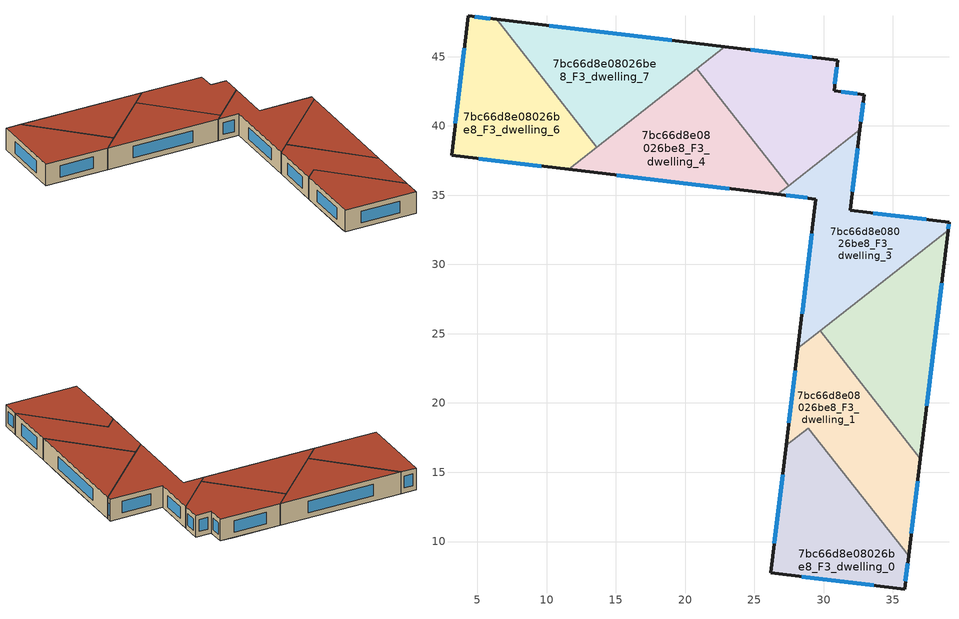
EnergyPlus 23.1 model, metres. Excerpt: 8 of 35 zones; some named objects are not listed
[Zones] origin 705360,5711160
7bc66d8e08026be8_F3_dwelling_0
 floor to 7bc66d8e08026be8_F2_dwelling_7 (EU_floor_Construction): 32.58,13.5 36.13,8.97 35.84,6.57 26.18,7.74 26.28,8.55 z9
 floor to 7bc66d8e08026be8_F2_dwelling_8 (EU_floor_Construction): 28.89,18.19 32.58,13.5 26.28,8.55 27.29,16.94 z9
 wall outside (EU_wall_Construction): 27.29,16.94 26.18,7.74 35.84,6.57 36.13,8.97 z9:12
 wall to 7bc66d8e08026be8_F3_dwelling_1 (EU_wall_Construction): 36.13,8.97 28.89,18.19 27.29,16.94 z9:12
 window (EU_Window_Construction): 35.91,7.13 36.06,8.42 / 28.42,7.47 33.6,6.84 / 27.04,14.81 26.44,9.87 z9.69:11.31
 roof outside (EU_roof_Construction): 35.84,6.57 36.13,8.97 28.89,18.19 27.29,16.94 26.18,7.74 z12
7bc66d8e08026be8_F3_dwelling_1
 floor to 7bc66d8e08026be8_F2_dwelling_8 (EU_floor_Construction): 29.74,25.21 36.98,15.99 36.42,11.36 33.92,14.55 32.58,13.5 28.89,18.19 27.29,16.94 28.14,23.95 z9
 floor to 7bc66d8e08026be8_F2_dwelling_7 (EU_floor_Construction): 33.92,14.55 36.42,11.36 36.13,8.97 32.58,13.5 z9
 wall outside (EU_wall_Construction): 36.13,8.97 36.98,15.99 / 28.14,23.95 27.29,16.94 z9:12
 wall to 7bc66d8e08026be8_F3_dwelling_2 (EU_wall_Construction): 36.98,15.99 29.74,25.21 z9:12
 wall to 7bc66d8e08026be8_F3_dwelling_3 (EU_wall_Construction): 29.74,25.21 28.14,23.95 z9:12
 window (EU_Window_Construction): 36.33,10.6 36.78,14.37 / 27.95,22.33 27.49,18.56 z9.69:11.31
 roof outside (EU_roof_Construction): 36.13,8.97 36.98,15.99 29.74,25.21 28.14,23.95 27.29,16.94 28.89,18.19 z12
7bc66d8e08026be8_F3_dwelling_2
 floor to 7bc66d8e08026be8_F2_dwelling_8 (EU_floor_Construction): 32.29,27.21 37.53,20.53 36.98,15.99 29.74,25.21 z9
 floor adiabatic (EU_floor_Construction): 38.97,32.46 37.53,20.53 32.29,27.21 z9
 wall outside (EU_wall_Construction): 36.98,15.99 38.97,32.46 z9:12
 wall to 7bc66d8e08026be8_F3_dwelling_3 (EU_wall_Construction): 38.97,32.46 29.74,25.21 z9:12
 window (EU_Window_Construction): 37.44,19.8 38.51,28.65 z9.69:11.31
 roof outside (EU_roof_Construction): 36.98,15.99 38.97,32.46 29.74,25.21 z12
7bc66d8e08026be8_F3_dwelling_3
 floor to 7bc66d8e08026be8_F2_dwelling_1 (EU_floor_Construction): 39.05,33.05 38.99,32.55 32.24,27.26 29.04,31.34 29.06,31.51 29.13,32.11 31.96,34.33 31.91,33.91 z9
 floor to 7bc66d8e08026be8_F2_dwelling_0 (EU_floor_Construction): 38.99,32.55 38.97,32.46 32.29,27.21 32.24,27.26 z9
 floor to 7bc66d8e08026be8_F2_dwelling_2 (EU_floor_Construction): 32.62,39.73 31.96,34.33 29.13,32.11 29.45,34.72 26.67,35.05 z9
 floor to 7bc66d8e08026be8_F2_dwelling_8 (EU_floor_Construction): 29.04,31.34 32.29,27.21 28.14,23.95 z9
 wall outside (EU_wall_Construction): 38.97,32.46 39.05,33.05 31.91,33.91 32.62,39.73 / 26.67,35.05 29.45,34.72 28.14,23.95 z9:12
 wall to 7bc66d8e08026be8_F3_dwelling_5 (EU_wall_Construction): 32.62,39.73 27.48,35.69 z9:12
 wall to 7bc66d8e08026be8_F3_dwelling_4 (EU_wall_Construction): 27.48,35.69 26.67,35.05 z9:12
 window (EU_Window_Construction): 37.39,33.25 33.56,33.71 / 38.99,32.59 39.03,32.91 / 29.14,32.23 28.44,26.45 / 27.31,34.98 28.8,34.8 / 32.07,35.25 32.45,38.38 z9.69:11.31
 roof outside (EU_roof_Construction): 38.97,32.46 39.05,33.05 31.91,33.91 32.62,39.73 26.67,35.05 29.45,34.72 28.14,23.95 z12
7bc66d8e08026be8_F3_dwelling_4
 floor to 7bc66d8e08026be8_F2_dwelling_3 (EU_floor_Construction): 23.66,40.55 26.17,37.36 25.02,36.46 22.52,39.65 z9
 floor to 7bc66d8e08026be8_F2_dwelling_5 (EU_floor_Construction): 19.7,43.23 26.07,35.13 16.9,36.22 14.56,39.2 z9
 floor to 7bc66d8e08026be8_F2_dwelling_2 (EU_floor_Construction): 26.17,37.36 27.48,35.69 26.67,35.05 26.07,35.13 25.02,36.46 z9
 floor to 7bc66d8e08026be8_F2_dwelling_6 (EU_floor_Construction): 14.56,39.2 16.9,36.22 11.59,36.86 z9
 floor to 7bc66d8e08026be8_F2_dwelling_4 (EU_floor_Construction): 20.85,44.13 23.66,40.55 22.52,39.65 19.7,43.23 z9
 wall outside (EU_wall_Construction): 11.59,36.86 26.67,35.05 z9:12
 wall to 7bc66d8e08026be8_F3_dwelling_5 (EU_wall_Construction): 27.48,35.69 20.85,44.13 z9:12
 wall to 7bc66d8e08026be8_F3_dwelling_7 (EU_wall_Construction): 20.85,44.13 13.63,38.47 z9:12
 wall to 7bc66d8e08026be8_F3_dwelling_6 (EU_wall_Construction): 13.63,38.47 11.59,36.86 z9:12
 window (EU_Window_Construction): 15.08,36.44 23.17,35.47 z9.69:11.31
 roof outside (EU_roof_Construction): 27.48,35.69 20.85,44.13 11.59,36.86 26.67,35.05 z12
7bc66d8e08026be8_F3_dwelling_5
 floor to 7bc66d8e08026be8_F2_dwelling_2 (EU_floor_Construction): 32.93,42.27 32.62,39.73 27.48,35.69 26.17,37.36 32.49,42.32 z9
 floor to 7bc66d8e08026be8_F2_dwelling_3 (EU_floor_Construction): 31.02,44.73 30.76,42.54 32.49,42.32 26.17,37.36 23.66,40.55 29.25,44.94 z9
 floor to 7bc66d8e08026be8_F2_dwelling_4 (EU_floor_Construction): 29.25,44.94 23.66,40.55 20.85,44.13 22.86,45.71 z9
 wall outside (EU_wall_Construction): 32.62,39.73 32.93,42.27 30.76,42.54 31.02,44.73 22.86,45.71 z9:12
 wall to 7bc66d8e08026be8_F3_dwelling_7 (EU_wall_Construction): 22.86,45.71 20.85,44.13 z9:12
 window (EU_Window_Construction): 32.69,40.32 32.86,41.68 / 29.13,44.96 24.75,45.48 / 30.82,43.04 30.96,44.22 / 32.42,42.33 31.26,42.47 z9.69:11.31
 roof outside (EU_roof_Construction): 32.62,39.73 32.93,42.27 30.76,42.54 31.02,44.73 22.86,45.71 20.85,44.13 27.48,35.69 z12
7bc66d8e08026be8_F3_dwelling_6
 floor to 7bc66d8e08026be8_F2_dwelling_6 (EU_floor_Construction): 6.39,47.69 13.63,38.47 11.59,36.86 3.14,37.88 4.35,47.94 z9
 wall outside (EU_wall_Construction): 6.39,47.69 4.35,47.94 3.14,37.88 11.59,36.86 z9:12
 wall to 7bc66d8e08026be8_F3_dwelling_7 (EU_wall_Construction): 13.63,38.47 6.39,47.69 z9:12
 window (EU_Window_Construction): 4.07,45.61 3.42,40.2 / 5.92,47.75 4.82,47.88 / 5.09,37.64 9.63,37.1 z9.69:11.31
 roof outside (EU_roof_Construction): 13.63,38.47 6.39,47.69 4.35,47.94 3.14,37.88 11.59,36.86 z12
7bc66d8e08026be8_F3_dwelling_7
 floor to 7bc66d8e08026be8_F2_dwelling_4 (EU_floor_Construction): 22.86,45.71 19.7,43.23 17.23,46.39 z9
 floor to 7bc66d8e08026be8_F2_dwelling_6 (EU_floor_Construction): 17.23,46.39 19.63,43.32 14.49,39.29 14.56,39.2 13.63,38.47 6.39,47.69 z9
 floor to 7bc66d8e08026be8_F2_dwelling_5 (EU_floor_Construction): 19.63,43.32 19.7,43.23 14.56,39.2 14.49,39.29 z9
 wall outside (EU_wall_Construction): 22.86,45.71 6.39,47.69 z9:12
 window (EU_Window_Construction): 19.04,46.17 10.2,47.23 z9.69:11.31
 roof outside (EU_roof_Construction): 22.86,45.71 6.39,47.69 13.63,38.47 z12
[Building]
EU S2 Campaign: North Axis=0; Terrain=City; Solar Distribution=FullExterior
[Site:Location]
London: Latitude=51.5; Longitude=-0.5; Time Zone=0; Elevation=25
[SizingPeriod:WeatherFileDays]
AnnualSizingPeriod: Begin Month=1; Begin Day of Month=1; End Month=12; End Day of Month=31; Day of Week for Start Day=Monday; Use Weather File Daylight Saving Period=No; Use Weather File Rain and Snow Indicators=No
[MATERIAL]
EU_InternalMass_Material: Roughness=MediumRough; Thickness=0.1; Conductivity=1; Density=1800; Specific Heat=900; Thermal Absorptance=0.9; Solar Absorptance=0.7; Visible Absorptance=0.7
[MATERIAL:NOMASS] Roughness=MediumRough; Thermal Absorptance=0.9; Solar Absorptance=0.7; Visible Absorptance=0.7
Name | Thermal Resistance
EU_wall_NoMass | 0.635353
EU_roof_NoMass | 0.675062
EU_floor_NoMass | 1.96382
[WINDOWMATERIAL:SIMPLEGLAZINGSYSTEM]
EU_Window_SimpleGlazing: UFactor=2.96269; Solar Heat Gain Coefficient=0.76; Visible Transmittance=0.76
[CONSTRUCTION]
EU_wall_Construction: EU_wall_NoMass
EU_roof_Construction: EU_roof_NoMass
EU_floor_Construction: EU_floor_NoMass
EU_Window_Construction: EU_Window_SimpleGlazing
EU_InternalMass_Construction: EU_InternalMass_Material
[ZONE] Type=1; Multiplier=1; Ceiling Height=autocalculate; Floor Area=autocalculate; Part of Total Floor Area=Yes
Name | Volume
7bc66d8e08026be8_F3_dwelling_0 | 206.295
7bc66d8e08026be8_F3_dwelling_1 | 206.308
7bc66d8e08026be8_F3_dwelling_2 | 206.303
7bc66d8e08026be8_F3_dwelling_3 | 206.316
7bc66d8e08026be8_F3_dwelling_4 | 206.282
7bc66d8e08026be8_F3_dwelling_5 | 206.309
7bc66d8e08026be8_F3_dwelling_6 | 206.322
7bc66d8e08026be8_F3_dwelling_7 | 206.318
[INTERNALMASS] Construction=EU_InternalMass_Construction
Name | Zone or ZoneList | Surface Area
7bc66d8e08026be8_F3_dwelling_0_EU_InternalMass | 7bc66d8e08026be8_F3_dwelling_0 | 68.7657
7bc66d8e08026be8_F3_dwelling_1_EU_InternalMass | 7bc66d8e08026be8_F3_dwelling_1 | 68.7691
7bc66d8e08026be8_F3_dwelling_2_EU_InternalMass | 7bc66d8e08026be8_F3_dwelling_2 | 68.7637
7bc66d8e08026be8_F3_dwelling_3_EU_InternalMass | 7bc66d8e08026be8_F3_dwelling_3 | 68.7722
7bc66d8e08026be8_F3_dwelling_4_EU_InternalMass | 7bc66d8e08026be8_F3_dwelling_4 | 68.7651
7bc66d8e08026be8_F3_dwelling_5_EU_InternalMass | 7bc66d8e08026be8_F3_dwelling_5 | 68.7672
7bc66d8e08026be8_F3_dwelling_6_EU_InternalMass | 7bc66d8e08026be8_F3_dwelling_6 | 68.7746
7bc66d8e08026be8_F3_dwelling_7_EU_InternalMass | 7bc66d8e08026be8_F3_dwelling_7 | 68.775
[OTHEREQUIPMENT] Fuel Type=Electricity; Design Level Calculation Method=Watts/Area; Power per Zone Floor Area=1; Fraction Latent=0; Fraction Radiant=0; Fraction Lost=0; Carbon Dioxide Generation Rate=0; EndUse Subcategory=EU_Step8_InternalGains
Name | Zone or ZoneList or Space or SpaceList | Schedule
EU_Step8_InternalGain_7bc66d8e08026be8_F3_dwelling_0_f000 | 7bc66d8e08026be8_F3_dwelling_0 | EU_Step8_GainSchedule_7bc66d8e08026be8_F3_dwelling_0_f000
EU_Step8_InternalGain_7bc66d8e08026be8_F3_dwelling_1_f000 | 7bc66d8e08026be8_F3_dwelling_1 | EU_Step8_GainSchedule_7bc66d8e08026be8_F3_dwelling_1_f000
EU_Step8_InternalGain_7bc66d8e08026be8_F3_dwelling_2_f000 | 7bc66d8e08026be8_F3_dwelling_2 | EU_Step8_GainSchedule_7bc66d8e08026be8_F3_dwelling_2_f000
EU_Step8_InternalGain_7bc66d8e08026be8_F3_dwelling_3_f000 | 7bc66d8e08026be8_F3_dwelling_3 | EU_Step8_GainSchedule_7bc66d8e08026be8_F3_dwelling_3_f000
EU_Step8_InternalGain_7bc66d8e08026be8_F3_dwelling_4_f000 | 7bc66d8e08026be8_F3_dwelling_4 | EU_Step8_GainSchedule_7bc66d8e08026be8_F3_dwelling_4_f000
EU_Step8_InternalGain_7bc66d8e08026be8_F3_dwelling_5_f000 | 7bc66d8e08026be8_F3_dwelling_5 | EU_Step8_GainSchedule_7bc66d8e08026be8_F3_dwelling_5_f000
EU_Step8_InternalGain_7bc66d8e08026be8_F3_dwelling_6_f000 | 7bc66d8e08026be8_F3_dwelling_6 | EU_Step8_GainSchedule_7bc66d8e08026be8_F3_dwelling_6_f000
EU_Step8_InternalGain_7bc66d8e08026be8_F3_dwelling_7_f000 | 7bc66d8e08026be8_F3_dwelling_7 | EU_Step8_GainSchedule_7bc66d8e08026be8_F3_dwelling_7_f000
[ZONEVENTILATION:DESIGNFLOWRATE] Schedule=EU_AlwaysOn; Design Flow Rate Calculation Method=AirChanges/Hour; Air Changes per Hour=0.555504; Ventilation Type=Natural; Fan Pressure Rise=0; Fan Total Efficiency=1; Constant Term Coefficient=1; Temperature Term Coefficient=0; Velocity Term Coefficient=0; Velocity Squared Term Coefficient=0; Minimum Indoor Temperature=-100; Maximum Indoor Temperature=100; Delta Temperature=-100; Minimum Outdoor Temperature=-100; Maximum Outdoor Temperature=100; Maximum Wind Speed=40
Name | Zone or ZoneList or Space or SpaceList
EU_ConstantAir_7bc66d8e08026be8_F3_dwelling_0 | 7bc66d8e08026be8_F3_dwelling_0
EU_ConstantAir_7bc66d8e08026be8_F3_dwelling_1 | 7bc66d8e08026be8_F3_dwelling_1
EU_ConstantAir_7bc66d8e08026be8_F3_dwelling_2 | 7bc66d8e08026be8_F3_dwelling_2
EU_ConstantAir_7bc66d8e08026be8_F3_dwelling_3 | 7bc66d8e08026be8_F3_dwelling_3
EU_ConstantAir_7bc66d8e08026be8_F3_dwelling_4 | 7bc66d8e08026be8_F3_dwelling_4
EU_ConstantAir_7bc66d8e08026be8_F3_dwelling_5 | 7bc66d8e08026be8_F3_dwelling_5
EU_ConstantAir_7bc66d8e08026be8_F3_dwelling_6 | 7bc66d8e08026be8_F3_dwelling_6
EU_ConstantAir_7bc66d8e08026be8_F3_dwelling_7 | 7bc66d8e08026be8_F3_dwelling_7
[HVACTEMPLATE:ZONE:IDEALLOADSAIRSYSTEM] System Availability Schedule=EU_AlwaysOn; Maximum Heating Supply Air Temperature=50; Minimum Cooling Supply Air Temperature=13; Maximum Heating Supply Air Humidity Ratio=0.0156; Minimum Cooling Supply Air Humidity Ratio=0.0077; Heating Limit=NoLimit; Cooling Limit=NoLimit; Heating Availability Schedule=EU_AlwaysOn; Cooling Availability Schedule=EU_CoolingOff; Dehumidification Control Type=ConstantSensibleHeatRatio; Cooling Sensible Heat Ratio=0.7; Dehumidification Setpoint=60; Humidification Control Type=None; Humidification Setpoint=30; Outdoor Air Method=None; Outdoor Air Flow Rate per Person=0.00944; Outdoor Air Flow Rate per Zone Floor Area=0; Outdoor Air Flow Rate per Zone=0; Demand Controlled Ventilation Type=None; Outdoor Air Economizer Type=NoEconomizer; Heat Recovery Type=None; Sensible Heat Recovery Effectiveness=0.7; Latent Heat Recovery Effectiveness=0.65
Name | Template Thermostat
7bc66d8e08026be8_F3_dwelling_0 | EU_HeatOnly_7bc66d8e08026be8_F3_dwelling_0
7bc66d8e08026be8_F3_dwelling_1 | EU_HeatOnly_7bc66d8e08026be8_F3_dwelling_1
7bc66d8e08026be8_F3_dwelling_2 | EU_HeatOnly_7bc66d8e08026be8_F3_dwelling_2
7bc66d8e08026be8_F3_dwelling_3 | EU_HeatOnly_7bc66d8e08026be8_F3_dwelling_3
7bc66d8e08026be8_F3_dwelling_4 | EU_HeatOnly_7bc66d8e08026be8_F3_dwelling_4
7bc66d8e08026be8_F3_dwelling_5 | EU_HeatOnly_7bc66d8e08026be8_F3_dwelling_5
7bc66d8e08026be8_F3_dwelling_6 | EU_HeatOnly_7bc66d8e08026be8_F3_dwelling_6
7bc66d8e08026be8_F3_dwelling_7 | EU_HeatOnly_7bc66d8e08026be8_F3_dwelling_7
[SIZING:ZONE] Zone Cooling Design Supply Air Temperature Input Method=SupplyAirTemperature; Zone Cooling Design Supply Air Temperature=13; Zone Heating Design Supply Air Temperature Input Method=SupplyAirTemperature; Zone Heating Design Supply Air Temperature=50; Zone Cooling Design Supply Air Humidity Ratio=0.008; Zone Heating Design Supply Air Humidity Ratio=0.008; Cooling Design Air Flow Method=DesignDay; Cooling Design Air Flow Rate=0; Cooling Minimum Air Flow per Zone Floor Area=0.000762; Cooling Minimum Air Flow=0; Cooling Minimum Air Flow Fraction=0.2; Heating Design Air Flow Method=DesignDay; Heating Design Air Flow Rate=0; Heating Maximum Air Flow per Zone Floor Area=0.002032; Heating Maximum Air Flow=0.141576; Heating Maximum Air Flow Fraction=0.3; Account for Dedicated Outdoor Air System=No; Dedicated Outdoor Air System Control Strategy=NeutralSupplyAir; Dedicated Outdoor Air Low Setpoint Temperature for Design=autosize; Dedicated Outdoor Air High Setpoint Temperature for Design=autosize; Zone Load Sizing Method=Sensible Load Only No Latent Load; Zone Latent Cooling Design Supply Air Humidity Ratio Input Method=HumidityRatioDifference; Zone Cooling Design Supply Air Humidity Ratio Difference=0.005; Zone Latent Heating Design Supply Air Humidity Ratio Input Method=HumidityRatioDifference; Zone Humidification Design Supply Air Humidity Ratio Difference=0.005
7bc66d8e08026be8_F3_dwelling_0; 7bc66d8e08026be8_F3_dwelling_1; 7bc66d8e08026be8_F3_dwelling_2; 7bc66d8e08026be8_F3_dwelling_3; 7bc66d8e08026be8_F3_dwelling_4; 7bc66d8e08026be8_F3_dwelling_5; 7bc66d8e08026be8_F3_dwelling_6; 7bc66d8e08026be8_F3_dwelling_7
[SCHEDULE:CONSTANT]
Name | Hourly Value
EU_AlwaysOn | 1
EU_CoolingOff | 0
[SCHEDULE:FILE] Column Number=1; Rows to Skip at Top=0; Number of Hours of Data=8760; Column Separator=Comma; Interpolate to Timestep=No; Minutes per Item=60; Adjust Schedule for Daylight Savings=Yes
Name | File
EU_Step8_GainSchedule_7bc66d8e08026be8_F3_dwelling_0_f000 | ../../schedules/7bc66d8e08026be8/7bc66d8e08026be8_F3_dwelling_0_f000_gain.csv
EU_Step8_GainSchedule_7bc66d8e08026be8_F3_dwelling_1_f000 | ../../schedules/7bc66d8e08026be8/7bc66d8e08026be8_F3_dwelling_1_f000_gain.csv
EU_Step8_GainSchedule_7bc66d8e08026be8_F3_dwelling_2_f000 | ../../schedules/7bc66d8e08026be8/7bc66d8e08026be8_F3_dwelling_2_f000_gain.csv
EU_Step8_GainSchedule_7bc66d8e08026be8_F3_dwelling_3_f000 | ../../schedules/7bc66d8e08026be8/7bc66d8e08026be8_F3_dwelling_3_f000_gain.csv
EU_Step8_GainSchedule_7bc66d8e08026be8_F3_dwelling_4_f000 | ../../schedules/7bc66d8e08026be8/7bc66d8e08026be8_F3_dwelling_4_f000_gain.csv
EU_Step8_GainSchedule_7bc66d8e08026be8_F3_dwelling_5_f000 | ../../schedules/7bc66d8e08026be8/7bc66d8e08026be8_F3_dwelling_5_f000_gain.csv
EU_Step8_GainSchedule_7bc66d8e08026be8_F3_dwelling_6_f000 | ../../schedules/7bc66d8e08026be8/7bc66d8e08026be8_F3_dwelling_6_f000_gain.csv
EU_Step8_GainSchedule_7bc66d8e08026be8_F3_dwelling_7_f000 | ../../schedules/7bc66d8e08026be8/7bc66d8e08026be8_F3_dwelling_7_f000_gain.csv
